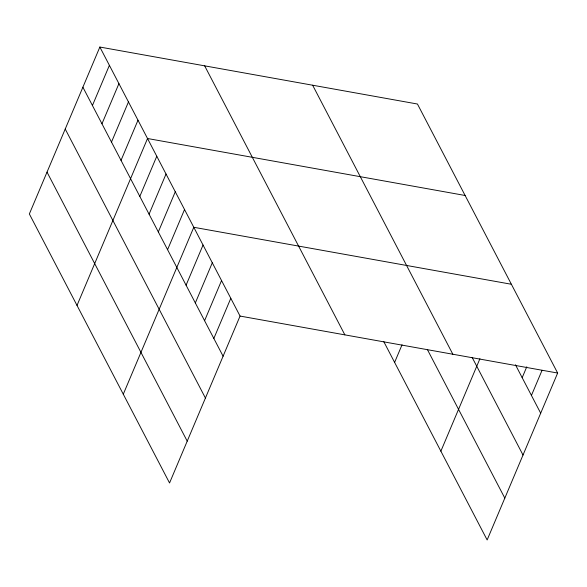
<?xml version="1.0" encoding="UTF-8"?>
<svg xmlns="http://www.w3.org/2000/svg" width="587" height="587" viewBox="0 0 587 587"><rect width="100%" height="100%" fill="white"/><g stroke="black" fill="none" stroke-linecap="round" stroke-linejoin="round"><path stroke-width="0.88" d="M99.856 47.041L29.35 213.962L169.548 482.976L240.054 316.063L99.856 47.041L417.452 104.024L557.65 373.038L487.144 539.959L383.832 341.722M92.43 105.491L109.395 65.333M101.962 123.784L118.926 83.633M111.493 142.083L128.458 101.925M121.032 160.376L137.989 120.218M77.014 305.423L147.528 138.51L465.117 195.486M139.816 196.425L156.78 156.267M149.069 214.174L166.033 174.016M158.321 231.931L175.286 191.773M167.574 249.688L184.538 209.53M123.285 394.2L193.791 227.286L511.387 284.262M186.079 285.194L203.043 245.043M195.332 302.951L212.296 262.793M204.584 320.707L221.548 280.549M213.837 338.464L230.801 298.306M394.611 362.406L402.029 344.833M440.874 451.183L479.931 358.723M522.181 377.69L526.774 366.809M531.433 395.44L542.036 370.346M240.054 316.063L557.65 373.038M515.452 364.776L540.686 413.197M472.124 357.373L523.017 455.028M312.644 85.218L452.841 354.24M427.424 349.625L504.813 498.128M204.665 65.847L344.863 334.861M82.892 87.199L223.097 356.221M65.223 129.03L205.421 398.052M47.019 172.13L187.216 441.145"/></g></svg>
